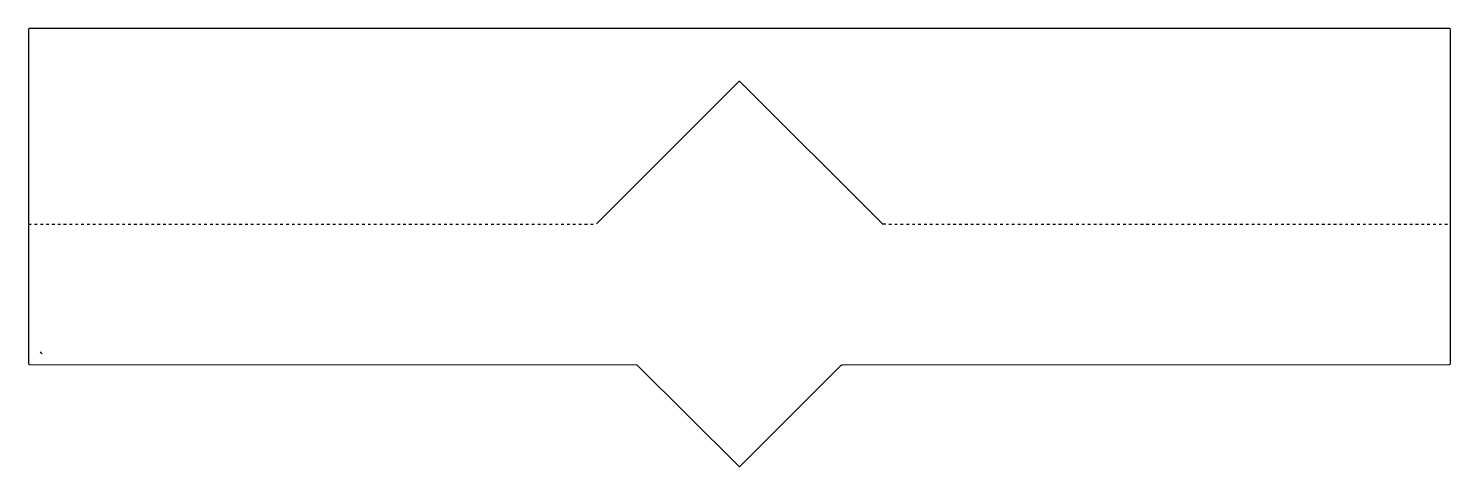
# Model space of a CAD drawing. Extents: x 662 to 6402, y 209 to 1979.
import ezdxf

# ---------------------------------------------------------------- set-up
doc = ezdxf.new("R2010")
doc.units = 0
doc.layers.get('0').update_dxf_attribs({"linetype": 'CONTINUOUS'})

msp = doc.modelspace()

# ---------------------------------------------------------------- linework, layer by layer
at = {"color": 7, "linetype": 'CONTINUOUS'}
for points in [[(3532, 209), (3536, 212), (3942.9, 618.2), (3944, 619), (3947, 620.5), (6398, 621.5, 0.271522), (6402, 625), (6402, 1976), (6398, 1979), (665, 1979), (663, 1977), (662, 1976), (662, 1191), (663.2, 1189.1), (664, 1188, -0.120666), (662, 1184), (662, 624), (665, 621), (3118.1, 620.2), (3529.2, 210.2, 0.129426), (3532, 209)], [(717, 665, -0.134194), (711, 672)]]:
    msp.add_lwpolyline(points, format="xyb", dxfattribs=at)
for points in [[(4122, 1188), (4111.1, 1188.8), (4108.8, 1189.8), (3533, 1765), (3529.9, 1764.2), (2960, 1195), (2955, 1190)], [(664, 1188), (673, 1188)], [(686, 1188), (697, 1188)], [(710, 1188), (721, 1188)], [(733, 1188), (744, 1188)], [(757, 1188), (768, 1188)], [(781, 1188), (791, 1188)], [(804, 1188), (815, 1188)], [(828, 1188), (839, 1188)], [(852, 1188), (862, 1188)], [(875, 1188), (886, 1188)], [(899, 1188), (910, 1188)], [(922, 1188), (933, 1188)], [(946, 1188), (957, 1188)], [(970, 1188), (980, 1188)], [(993, 1188), (1004, 1188)], [(1017, 1188), (1028, 1188)], [(1041, 1188), (1051, 1188)], [(1064, 1188), (1075, 1188)], [(1088, 1188), (1099, 1188)], [(1111, 1188), (1122, 1188)], [(1135, 1188), (1146, 1188)], [(1159, 1188), (1169, 1188)], [(1182, 1188), (1193, 1188)], [(1206, 1188), (1217, 1188)], [(1229, 1188), (1240, 1188)], [(1253, 1188), (1264, 1188)], [(1277, 1188), (1288, 1188)], [(1300, 1188), (1311, 1188)], [(1324, 1188), (1335, 1188)], [(1348, 1188), (1358, 1188)], [(1371, 1188), (1382, 1188)], [(1395, 1188), (1406, 1188)], [(1418, 1188), (1429, 1188)], [(1442, 1188), (1453, 1188)], [(1466, 1188), (1477, 1188)], [(1489, 1188), (1500, 1188)], [(1513, 1188), (1524, 1188)], [(1537, 1188), (1547, 1188)], [(1560, 1188), (1571, 1188)], [(1584, 1188), (1595, 1188)], [(1607, 1188), (1618, 1188)], [(1631, 1188), (1642, 1188)], [(1655, 1188), (1666, 1188)], [(1678, 1188), (1689, 1188)], [(1702, 1188), (1713, 1188)], [(1726, 1188), (1736, 1188)], [(1749, 1188), (1760, 1188)], [(1773, 1188), (1784, 1188)], [(1796, 1188), (1807, 1188)], [(1820, 1188), (1831, 1188)], [(1844, 1188), (1854, 1188)], [(1867, 1188), (1878, 1188)], [(1891, 1188), (1902, 1188)], [(1915, 1188), (1925, 1188)], [(1938, 1188), (1949, 1188)], [(1962, 1188), (1973, 1188)], [(1985, 1188), (1996, 1188)], [(2009, 1188), (2020, 1188)], [(2033, 1188), (2043, 1188)], [(2056, 1188), (2067, 1188)], [(2080, 1188), (2091, 1188)], [(2104, 1188), (2114, 1188)], [(2127, 1188), (2138, 1188)], [(2151, 1188), (2162, 1188)], [(2174, 1188), (2185, 1188)], [(2198, 1188), (2209, 1188)], [(2222, 1188), (2232, 1188)], [(2245, 1188), (2256, 1188)], [(2269, 1188), (2280, 1188)], [(2293, 1188), (2303, 1188)], [(2316, 1188), (2327, 1188)], [(2340, 1188), (2351, 1188)], [(2363, 1188), (2374, 1188)], [(2387, 1188), (2398, 1188)], [(2411, 1188), (2421, 1188)], [(2434, 1188), (2445, 1188)], [(2458, 1188), (2469, 1188)], [(2481, 1188), (2492, 1188)], [(2505, 1188), (2516, 1188)], [(2529, 1188), (2540, 1188)], [(2552, 1188), (2563, 1188)], [(2576, 1188), (2587, 1188)], [(2600, 1188), (2610, 1188)], [(2623, 1188), (2634, 1188)], [(2647, 1188), (2658, 1188)], [(2670, 1188), (2681, 1188)], [(2694, 1188), (2705, 1188)], [(2718, 1188), (2729, 1188)], [(2741, 1188), (2752, 1188)], [(2765, 1188), (2776, 1188)], [(2789, 1188), (2799, 1188)], [(2812, 1188), (2823, 1188)], [(2836, 1188), (2847, 1188)], [(2859, 1188), (2870, 1188)], [(2883, 1188), (2894, 1188)], [(2907, 1188), (2918, 1188)], [(2930, 1188), (2941, 1188)], [(4135, 1188), (4146, 1188)], [(4159, 1188), (4169, 1188)], [(4182, 1188), (4193, 1188)], [(4206, 1188), (4217, 1188)], [(4230, 1188), (4240, 1188)], [(4253, 1188), (4264, 1188)], [(4277, 1188), (4288, 1188)], [(4300, 1188), (4311, 1188)], [(4324, 1188), (4335, 1188)], [(4348, 1188), (4358, 1188)], [(4371, 1188), (4382, 1188)], [(4395, 1188), (4406, 1188)], [(4419, 1188), (4429, 1188)], [(4442, 1188), (4453, 1188)], [(4466, 1188), (4477, 1188)], [(4489, 1188), (4500, 1188)], [(4513, 1188), (4524, 1188)], [(4537, 1188), (4547, 1188)], [(4560, 1188), (4571, 1188)], [(4584, 1188), (4595, 1188)], [(4608, 1188), (4618, 1188)], [(4631, 1188), (4642, 1188)], [(4655, 1188), (4666, 1188)], [(4678, 1188), (4689, 1188)], [(4702, 1188), (4713, 1188)], [(4726, 1188), (4736, 1188)], [(4749, 1188), (4760, 1188)], [(4773, 1188), (4784, 1188)], [(4797, 1188), (4807, 1188)], [(4820, 1188), (4831, 1188)], [(4844, 1188), (4855, 1188)], [(4867, 1188), (4878, 1188)], [(4891, 1188), (4902, 1188)], [(4915, 1188), (4925, 1188)], [(4938, 1188), (4949, 1188)], [(4962, 1188), (4973, 1188)], [(4985, 1188), (4996, 1188)], [(5009, 1188), (5020, 1188)], [(5033, 1188), (5044, 1188)], [(5056, 1188), (5067, 1188)], [(5080, 1188), (5091, 1188)], [(5104, 1188), (5114, 1188)], [(5127, 1188), (5138, 1188)], [(5151, 1188), (5162, 1188)], [(5174, 1188), (5185, 1188)], [(5198, 1188), (5209, 1188)], [(5222, 1188), (5233, 1188)], [(5245, 1188), (5256, 1188)], [(5269, 1188), (5280, 1188)], [(5293, 1188), (5303, 1188)], [(5316, 1188), (5327, 1188)], [(5340, 1188), (5351, 1188)], [(5363, 1188), (5374, 1188)], [(5387, 1188), (5398, 1188)], [(5411, 1188), (5422, 1188)], [(5434, 1188), (5445, 1188)], [(5458, 1188), (5469, 1188)], [(5482, 1188), (5492, 1188)], [(5505, 1188), (5516, 1188)], [(5529, 1188), (5540, 1188)], [(5552, 1188), (5563, 1188)], [(5576, 1188), (5587, 1188)], [(5600, 1188), (5610, 1188)], [(5623, 1188), (5634, 1188)], [(5647, 1188), (5658, 1188)], [(5671, 1188), (5681, 1188)], [(5694, 1188), (5705, 1188)], [(5718, 1188), (5729, 1188)], [(5741, 1188), (5752, 1188)], [(5765, 1188), (5776, 1188)], [(5789, 1188), (5799, 1188)], [(5812, 1188), (5823, 1188)], [(5836, 1188), (5847, 1188)], [(5860, 1188), (5870, 1188)], [(5883, 1188), (5894, 1188)], [(5907, 1188), (5918, 1188)], [(5930, 1188), (5941, 1188)], [(5954, 1188), (5965, 1188)], [(5978, 1188), (5988, 1188)], [(6001, 1188), (6012, 1188)], [(6025, 1188), (6036, 1188)], [(6049, 1188), (6059, 1188)], [(6072, 1188), (6083, 1188)], [(6096, 1188), (6107, 1188)], [(6119, 1188), (6130, 1188)], [(6143, 1188), (6154, 1188)], [(6167, 1188), (6177, 1188)], [(6190, 1188), (6201, 1188)], [(6214, 1188), (6225, 1188)], [(6237, 1188), (6248, 1188)], [(6261, 1188), (6272, 1188)], [(6285, 1188), (6296, 1188)], [(6308, 1188), (6319, 1188)], [(6332, 1188), (6343, 1188)], [(6356, 1188), (6366, 1188)], [(6379, 1188), (6390, 1188)]]:
    msp.add_lwpolyline(points, dxfattribs=at)

doc.saveas('drawing.dxf')
